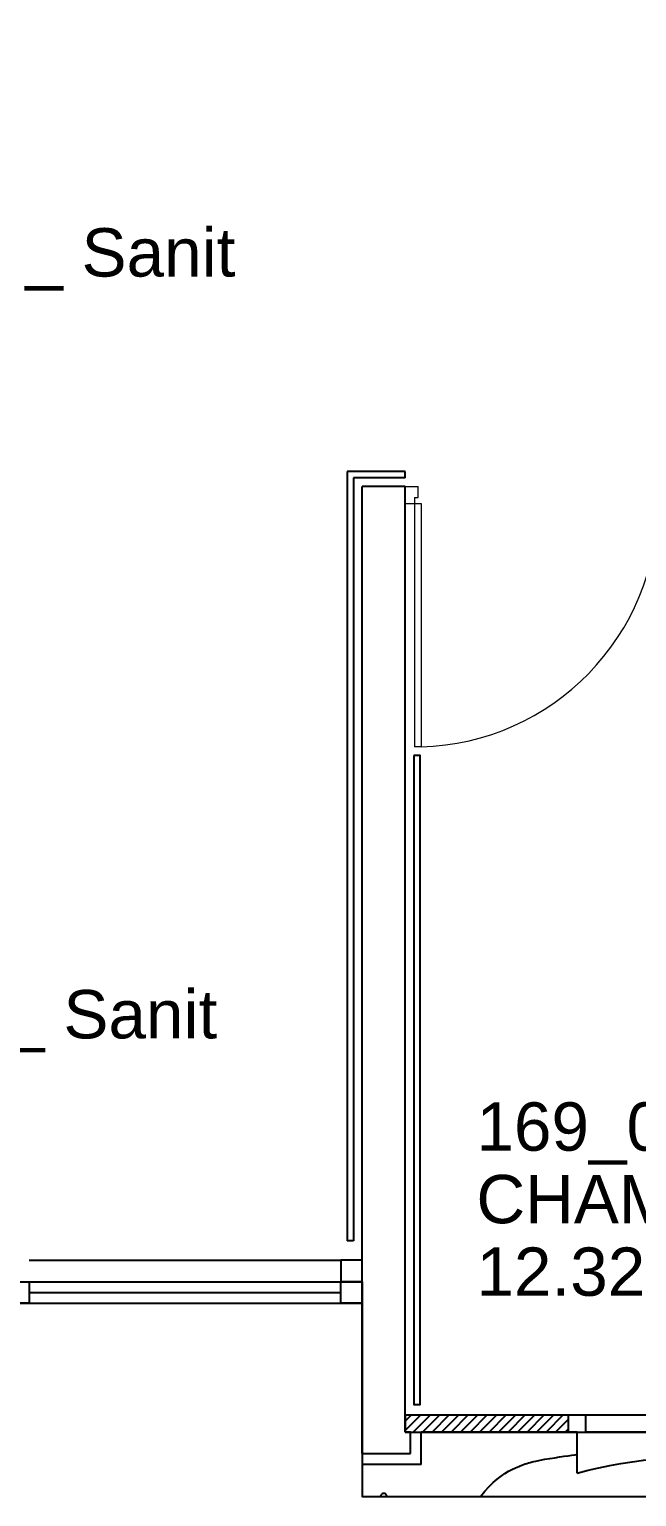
# Model space of a CAD drawing. Header units: metres. Extents: x -5 to 211, y -2 to 116.
# Drawn here: x 165.65 to 168.48, y 45.27 to 52.1 of the extents above; entities that cross this region are included whole.
import ezdxf

# ---------------------------------------------------------------- set-up
doc = ezdxf.new("R2010")
doc.units = ezdxf.units.M
doc.header["$MEASUREMENT"] = 0
doc.linetypes.add('CONTINU', pattern=[0])
doc.layers.get('0').update_dxf_attribs({"linetype": 'CONTINUOUS'})
for name, color, linetype in [('004 isolation', 7, 'CONTINUOUS'), ('009 main courante', 171, 'CONTINUOUS'), ('A_CHASS', 4, 'CONTINUOUS'), ('A_Etiqu_Local', 8, 'CONTINUOUS'), ('A_MURS_ALÈG', 7, 'CONTINU'), ('A_MURS_CLOI', 7, 'CONTINUOUS'), ('A_MURS_STRU', 7, 'CONTINU'), ('CONTOUR', 54, 'CONTINUOUS')]:
    doc.layers.add(name, color=color, linetype=linetype)
doc.layers.add('A_PORT', color=8, linetype='CONTINUOUS', lineweight=0)
doc.styles.add('Attribut', font='arial.ttf')

# ---------------------------------------------------------------- blocks, each defined once
blk = doc.blocks.new('A_Etiqu_Local')
at = {"style": 'Attribut', "flags": 1}
for tag, p in [('CODE_HOPITAL', (-0.4463, 1.9645)), ('CODE_SITE', (-0.4463, 1.7395)), ('CODE_BATIMENT', (-0.4463, 1.5145)), ('CODE_SECTEUR', (-0.4463, 1.2895)), ('CODE_ETAGE', (-0.4463, 1.0645)), ('NOM_NORMALISE', (-0.4463, -0.843)), ('SECTEUR_ACTIVITE', (-0.4463, -1.068)), ('SOUS_SECTEUR_ACTIVITE', (-0.4463, -1.293)), ('VOLUME', (-0.4463, -1.518)), ('SERVICE', (-0.4463, -1.743)), ('CODE_UG', (-0.4463, -1.968)), ('CODE_UA', (-0.4463, -2.193)), ('CODE_POLE', (-0.4463, -2.418)), ('OCCUPANT_EXTERNE', (-0.4463, -2.643)), ('DISPONIBILITE', (-0.4463, -2.868)), ('ACCES_HANDICAPES', (-0.4463, -3.093)), ('NATURE_SOL', (-0.4463, -3.318)), ('RISQUE_LABORATOIRE', (-0.4463, -3.543)), ('AMIANTE', (-0.4463, -3.768))]:
    blk.add_attdef(tag, p, '', height=0.15, dxfattribs=at)
at = {"layer": 'A_Etiqu_Local', "style": 'Attribut'}
for tag, p in [('CODE_PIECE', (-0.4437, 0.5281)), ('NOM_USAGE', (-0.4437, 0.1906)), ('SURFACE', (-0.4437, -0.1469))]:
    blk.add_attdef(tag, p, '', height=0.225, dxfattribs=at)

msp = doc.modelspace()

# ---------------------------------------------------------------- linework, layer by layer
at = {"layer": '004 isolation', "color": 8, "linetype": 'Continuous'}
for p, q in [((167.4291, 45.6511), (167.4002, 45.6223)), ((167.4002, 45.5781), (167.4733, 45.6511)), ((167.4002, 45.6511), (167.4002, 45.5711)), ((167.4002, 45.6511), (168.2405, 45.6511)), ((167.5175, 45.6511), (167.4375, 45.5711)), ((167.4817, 45.5711), (167.5617, 45.6511)), ((167.6059, 45.6511), (167.5259, 45.5711)), ((167.57, 45.5711), (167.65, 45.6511)), ((167.6943, 45.6511), (167.6142, 45.5711)), ((167.6585, 45.5711), (167.7385, 45.6511)), ((167.7826, 45.6511), (167.7026, 45.5711)), ((167.7468, 45.5711), (167.8268, 45.6511)), ((167.871, 45.6511), (167.791, 45.5711)), ((167.8352, 45.5711), (167.9152, 45.6511)), ((167.9594, 45.6511), (167.8794, 45.5711)), ((167.9236, 45.5711), (168.0036, 45.6511)), ((168.0478, 45.6511), (167.9678, 45.5711)), ((168.012, 45.5711), (168.092, 45.6511)), ((168.1362, 45.6511), (168.0562, 45.5711)), ((168.1004, 45.5711), (168.1605, 45.6313)), ((168.1605, 45.5711), (168.1605, 45.6511)), ((168.2405, 45.6511), (168.2405, 45.5711)), ((167.4002, 45.5711), (168.2405, 45.5711)), ((168.1605, 45.5871), (168.1446, 45.5711))]:
    msp.add_line(p, q, dxfattribs=at)
at = {"layer": '009 main courante', "color": 8, "linetype": 'Continuous'}
for p, q in [((167.1303, 50.041), (167.1302, 46.4611)), ((167.4003, 50.041), (167.1303, 50.041)), ((167.4003, 50.011), (167.4003, 50.041)), ((167.1603, 50.011), (167.1602, 46.4611)), ((167.4003, 50.011), (167.1603, 50.011)), ((167.1602, 46.4611), (167.1302, 46.4611))]:
    msp.add_line(p, q, dxfattribs=at)
msp.add_lwpolyline([(167.4403, 48.7186), (167.4402, 45.7003), (167.4702, 45.7003), (167.4703, 48.7186)], close=True, dxfattribs=at)
at = {"layer": 'A_CHASS', "color": 8, "linetype": 'Continuous'}
for p, q in [((165.6504, 46.2711), (167.1002, 46.2711)), ((165.6504, 46.2211), (167.1002, 46.2211)), ((165.6504, 46.1711), (167.1002, 46.1711)), ((168.2405, 45.6511), (169.9605, 45.6511)), ((169.9605, 45.5711), (168.2405, 45.5711))]:
    msp.add_line(p, q, dxfattribs=at)
at = {"layer": 'A_MURS_ALÈG', "color": 8, "ltscale": 200}
for p, q in [((165.6503, 46.3711), (167.1003, 46.3711)), ((167.7505, 45.2711), (170.4505, 45.2711))]:
    msp.add_line(p, q, dxfattribs=at)
for points in [[(168.2005, 45.3811), (168.2005, 45.5711), (170.0005, 45.5711), (170.0005, 45.3811)], [(168.2005, 45.3811), (168.2517, 45.3936), (168.3027, 45.4049), (168.3538, 45.4153), (168.4052, 45.4247), (168.457, 45.4331), (168.5096, 45.4408), (168.5631, 45.4477), (168.6177, 45.4539), (168.6736, 45.4595), (168.7311, 45.4645)]]:
    msp.add_lwpolyline(points, dxfattribs=at)
at = {"layer": 'A_MURS_CLOI', "color": 8, "linetype": 'Continuous'}
for points in [[(165.6504, 46.1711), (165.5504, 46.1711), (165.5504, 46.2711), (165.6504, 46.2711)], [(167.2002, 46.1711), (167.1002, 46.1711), (167.1002, 46.2711), (167.2002, 46.2711)]]:
    msp.add_lwpolyline(points, close=True, dxfattribs=at)
at = {"layer": 'A_MURS_STRU', "color": 8, "linetype": 'Continuous'}
for p, q in [((167.2002, 46.2711), (167.2003, 49.971)), ((167.4003, 49.971), (167.2003, 49.971)), ((167.4002, 45.5711), (167.4003, 49.971)), ((167.2002, 46.3711), (167.1003, 46.3711)), ((167.1003, 46.3711), (167.1003, 46.2711)), ((167.2002, 45.4711), (167.2002, 46.3711)), ((167.2002, 46.2711), (167.1003, 46.2711)), ((167.4252, 45.5711), (167.4002, 45.5711)), ((167.4252, 45.4711), (167.4252, 45.5711)), ((167.4754, 45.4211), (167.4754, 45.5711)), ((168.2005, 45.5711), (167.4754, 45.5711)), ((168.2005, 45.4711), (168.2005, 45.5711)), ((167.2002, 45.4711), (167.4252, 45.4711)), ((167.4754, 45.4211), (167.2005, 45.4211)), ((167.2005, 45.4211), (167.2005, 45.2711)), ((167.2005, 45.2711), (167.2856, 45.2711)), ((167.3156, 45.2711), (167.7505, 45.2711))]:
    msp.add_line(p, q, dxfattribs=at)
msp.add_lwpolyline([(167.7505, 45.2711), (167.7709, 45.296), (167.7907, 45.3177), (167.8099, 45.3367), (167.8285, 45.353), (167.8466, 45.367), (167.8641, 45.379), (167.8811, 45.3893), (167.8976, 45.398), (167.9135, 45.4055), (167.9289, 45.4121), (167.9289, 45.4121), (167.9364, 45.4151), (167.9438, 45.418), (167.9513, 45.4207), (167.9588, 45.4233), (167.9665, 45.4258), (167.9744, 45.4281), (167.9825, 45.4304), (167.991, 45.4326), (167.9999, 45.4348), (168.0093, 45.4369), (168.0093, 45.4369), (168.0295, 45.441), (168.0513, 45.4449), (168.074, 45.4487), (168.0968, 45.4523), (168.1192, 45.4557), (168.1404, 45.4588), (168.1598, 45.4616), (168.1768, 45.4642), (168.1906, 45.4664), (168.2006, 45.4683)], dxfattribs=at)
msp.add_arc((167.3006, 45.2711), 0.015, 359.99998, 180.00002, dxfattribs=at)
at = {"layer": 'A_PORT', "color": 8, "linetype": 'Continuous'}
for p, q in [((167.4003, 49.971), (167.4003, 49.891)), ((167.4003, 49.971), (167.4601, 49.971)), ((167.4601, 49.9188), (167.4601, 49.971)), ((167.4441, 49.9188), (167.4441, 48.7594)), ((167.4441, 49.9188), (167.4601, 49.9188)), ((167.4003, 49.891), (167.4741, 49.891)), ((167.4741, 49.891), (167.4741, 48.7594)), ((167.4741, 48.7594), (167.4441, 48.7594))]:
    msp.add_line(p, q, dxfattribs=at)
msp.add_arc((167.4441, 49.891), 1.132, 271.51862, 360, dxfattribs=at)
at = {"layer": 'CONTOUR', "color": 8}
msp.add_lwpolyline([(143.8002, 92.6462), (143.8002, 78.0461), (145.0752, 78.0461), (145.0752, 56.4465), (151.3502, 56.4461), (151.3502, 56.7336), (158.3502, 56.7336), (158.3504, 45.4461), (165.5504, 45.4461), (165.5504, 46.1711), (167.2002, 46.1711), (167.2005, 45.2711), (185.4002, 45.2711), (185.4002, 49.721), (187.2502, 49.721)], dxfattribs=at)

# ---------------------------------------------------------------- block references
at = {"layer": 'A_Etiqu_Local', "color": 8}
ref = msp.add_blockref('A_Etiqu_Local', (164.2752, 50.7565), dxfattribs=at)
ref.add_attrib('CODE_PIECE', '164_050', (163.8315, 51.2846), dxfattribs={"height": 0.225, "style": 'Attribut'})
ref.add_attrib('NOM_USAGE', 'Ch 539_540 _ Sanit', (163.8315, 50.9471), dxfattribs={"height": 0.225, "style": 'Attribut'})
ref.add_attrib('SURFACE', '2.64m²', (163.8315, 50.6096), dxfattribs={"height": 0.225, "style": 'Attribut'})
ref = msp.add_blockref('A_Etiqu_Local', (164.1906, 47.2124), dxfattribs=at)
ref.add_attrib('CODE_PIECE', '164_047', (163.747, 47.7405), dxfattribs={"height": 0.225, "style": 'Attribut'})
ref.add_attrib('NOM_USAGE', 'Ch 537_538 _ Sanit', (163.747, 47.403), dxfattribs={"height": 0.225, "style": 'Attribut'})
ref.add_attrib('SURFACE', '2.55m²', (163.747, 47.0655), dxfattribs={"height": 0.225, "style": 'Attribut'})
ref = msp.add_blockref('A_Etiqu_Local', (168.1755, 46.3523), dxfattribs=at)
ref.add_attrib('CODE_PIECE', '169_048', (167.7319, 46.8804), dxfattribs={"height": 0.225, "style": 'Attribut'})
ref.add_attrib('NOM_USAGE', 'CHAMBRE 536 _ 1 LIT', (167.7319, 46.5429), dxfattribs={"height": 0.225, "style": 'Attribut'})
ref.add_attrib('SURFACE', '12.32m²', (167.7319, 46.2054), dxfattribs={"height": 0.225, "style": 'Attribut'})

doc.saveas('drawing.dxf')
